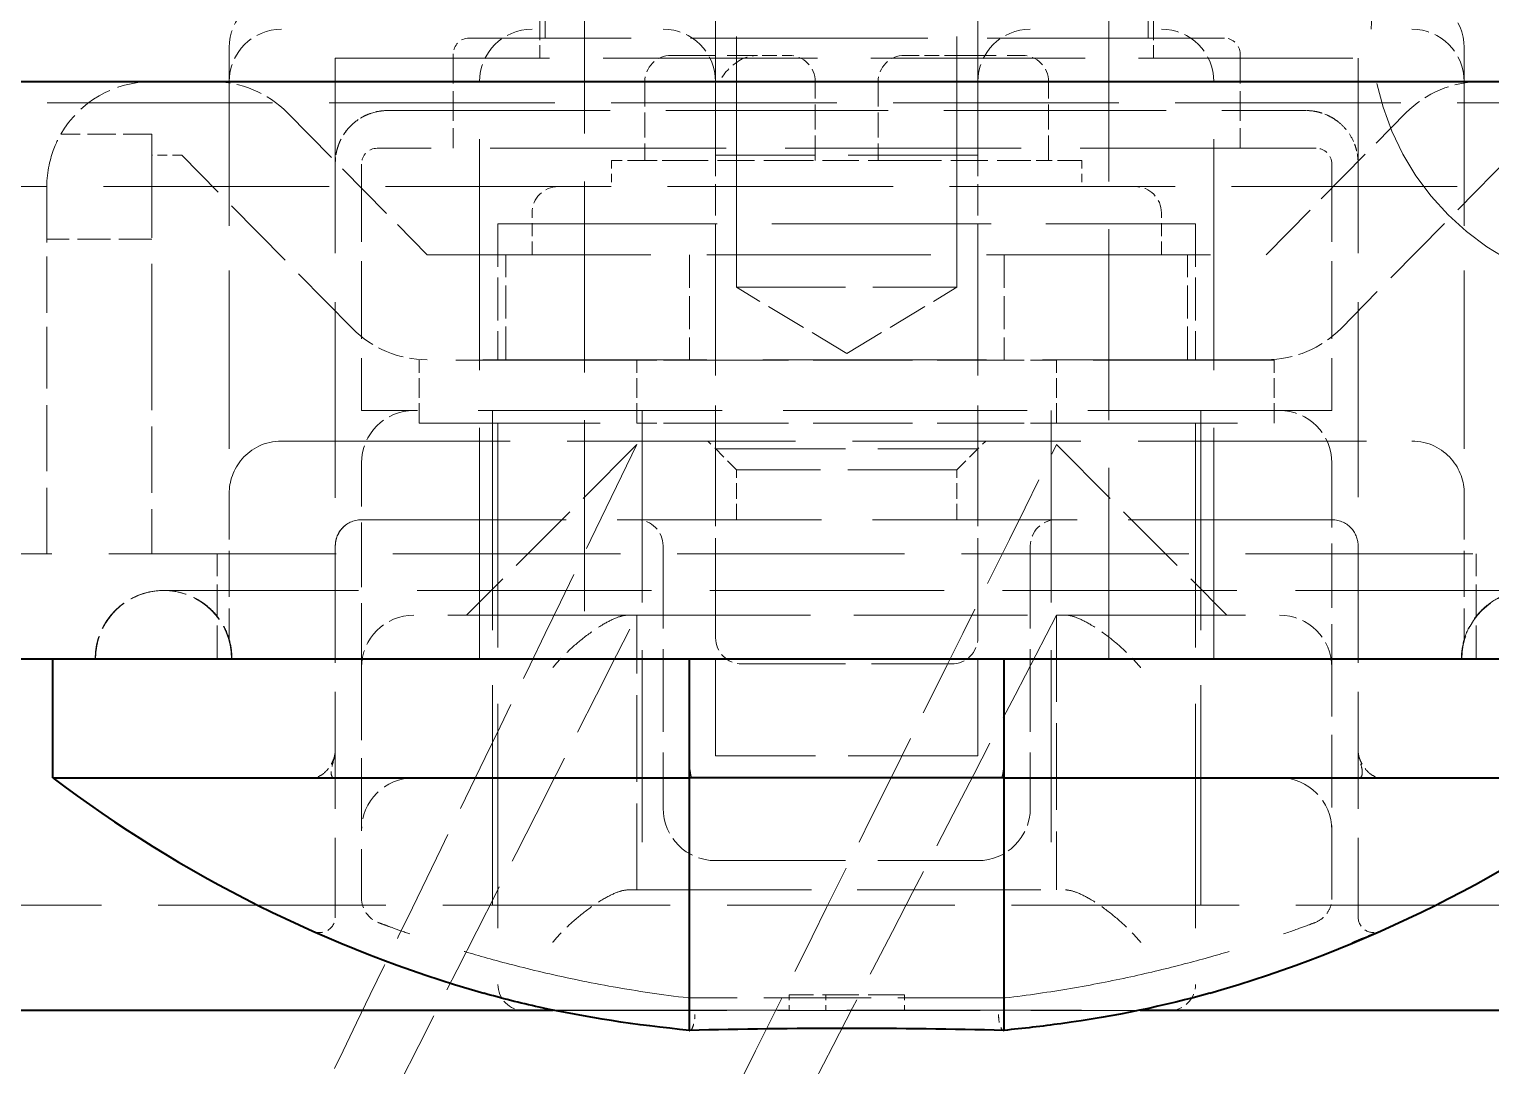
# Model space of a CAD drawing. Header units: millimetres. Extents: x 0 to 2378, y 0 to 1682.
# Drawn here: x 318.88 to 346.75, y 661.01 to 680.77 of the extents above; entities that cross this region are included whole.
import ezdxf

# ---------------------------------------------------------------- set-up
doc = ezdxf.new("R2010")
doc.units = ezdxf.units.MM
doc.header["$LTSCALE"] = 2
doc.linetypes.add('DASHED', pattern=[0.2067, 0.1654, -0.0413])
doc.layers.add('가려진 것(ISO)', color=2, linetype='DASHED', lineweight=18)
doc.layers.add('가시적인 것(ISO)', color=3, linetype='Continuous', lineweight=40)

msp = doc.modelspace()

# ---------------------------------------------------------------- linework, layer by layer
at = {"layer": '가려진 것(ISO)', "ltscale": 11.889212}
for p, q in [((331.9684, 678.3664), (331.9684, 688.1964)), ((336.9684, 678.3664), (336.9684, 688.1964))]:
    msp.add_line(p, q, dxfattribs=at)
at = {"layer": '가려진 것(ISO)', "ltscale": 14.453314}
for p, q in [((332.3684, 675.8464), (332.3684, 687.7964)), ((336.5684, 675.8464), (336.5684, 687.7964))]:
    msp.add_line(p, q, dxfattribs=at)
at = {"layer": '가려진 것(ISO)', "ltscale": 2.618858}
for p, q in [((328.7184, 683.3464), (328.7184, 680.5964)), ((340.2184, 683.3464), (340.2184, 680.5964))]:
    msp.add_line(p, q, dxfattribs=at)
at = {"layer": '가려진 것(ISO)', "ltscale": 11.006289}
for p, q in [((329.4684, 682.4156), (329.4684, 668.7656)), ((339.4684, 668.7656), (339.4684, 682.4156))]:
    msp.add_line(p, q, dxfattribs=at)
at = {"layer": '가려진 것(ISO)', "ltscale": 1.142718}
for p, q in [((328.6184, 681.4156), (328.6184, 680.2156)), ((340.3184, 681.4156), (340.3184, 680.2156)), ((326.3184, 673.2579), (326.3184, 674.4579)), ((330.4684, 673.2579), (330.4684, 674.4579)), ((338.4684, 673.2579), (338.4684, 674.4579)), ((342.6184, 673.2579), (342.6184, 674.4579))]:
    msp.add_line(p, q, dxfattribs=at)
at = {"layer": '가려진 것(ISO)', "ltscale": 13.678923}
msp.add_line((341.6684, 680.5964), (327.2684, 680.5964), dxfattribs=at)
at = {"layer": '가려진 것(ISO)', "ltscale": 10.2806}
for p, q in [((322.6951, 680.4156), (322.6951, 671.9156)), ((346.2418, 680.4156), (346.2418, 671.9156))]:
    msp.add_line(p, q, dxfattribs=at)
at = {"layer": '가려진 것(ISO)', "ltscale": 12.349028}
msp.add_line((324.7184, 680.2156), (344.2184, 680.2156), dxfattribs=at)
at = {"layer": '가려진 것(ISO)', "ltscale": 11.248186}
for p, q in [((324.7184, 680.2156), (324.7184, 670.9156)), ((344.2184, 680.2156), (344.2184, 670.9156))]:
    msp.add_line(p, q, dxfattribs=at)
at = {"layer": '가려진 것(ISO)', "ltscale": 1.714127}
for p, q in [((326.9684, 680.2964), (326.9684, 678.4964)), ((341.9684, 680.2964), (341.9684, 678.4964))]:
    msp.add_line(p, q, dxfattribs=at)
at = {"layer": '가려진 것(ISO)', "ltscale": 2.584141}
for p, q in [((331.1198, 680.2656), (332.4766, 680.2656)), ((336.4603, 680.2656), (337.8171, 680.2656))]:
    msp.add_line(p, q, dxfattribs=at)
at = {"layer": '가려진 것(ISO)', "ltscale": 0.84926}
for p, q in [((332.4766, 680.2656), (333.3684, 680.2656)), ((335.5684, 680.2656), (336.4603, 680.2656))]:
    msp.add_line(p, q, dxfattribs=at)
at = {"layer": '가려진 것(ISO)', "ltscale": 13.304306}
for p, q in [((327.4684, 668.7656), (327.4684, 679.7656)), ((341.4684, 668.7656), (341.4684, 679.7656))]:
    msp.add_line(p, q, dxfattribs=at)
at = {"layer": '가려진 것(ISO)', "ltscale": 1.428422}
for p, q in [((330.6198, 679.7656), (330.6198, 678.2656)), ((333.8684, 678.2656), (333.8684, 679.7656)), ((335.0684, 679.7656), (335.0684, 678.2656)), ((338.3171, 678.2656), (338.3171, 679.7656))]:
    msp.add_line(p, q, dxfattribs=at)
at = {"layer": '가려진 것(ISO)', "ltscale": 13.005862}
for p, q in [((308.4684, 679.3656), (722.4684, 679.3656)), ((722.4684, 677.7656), (308.4684, 677.7656))]:
    msp.add_line(p, q, dxfattribs=at)
at = {"layer": '가려진 것(ISO)', "ltscale": 3.613395}
for p, q in [((323.806, 679.1689), (326.4684, 676.4656)), ((342.4684, 676.4656), (345.1309, 679.1689))]:
    msp.add_line(p, q, dxfattribs=at)
at = {"layer": '가려진 것(ISO)', "ltscale": 12.822332}
msp.add_line((325.7184, 679.2156), (343.2184, 679.2156), dxfattribs=at)
at = {"layer": '가려진 것(ISO)', "ltscale": 0.002863}
msp.add_line((343.2185, 679.2156), (343.2208, 679.2155), dxfattribs=at)
at = {"layer": '가려진 것(ISO)', "ltscale": 1.649416}
msp.add_line((321.2184, 678.7656), (319.4864, 678.7656), dxfattribs=at)
at = {"layer": '가려진 것(ISO)', "ltscale": 5.983681}
for p, q in [((321.2184, 678.7656), (321.2184, 674.7656)), ((332.4684, 668.6656), (336.4684, 668.6656))]:
    msp.add_line(p, q, dxfattribs=at)
at = {"layer": '가려진 것(ISO)', "ltscale": 0.547531}
msp.add_line((321.7935, 678.3622), (321.2184, 678.3622), dxfattribs=at)
at = {"layer": '가려진 것(ISO)', "ltscale": 4.410877}
for p, q in [((325.0435, 675.0622), (321.7935, 678.3622)), ((347.1434, 678.3622), (343.8934, 675.0622))]:
    msp.add_line(p, q, dxfattribs=at)
at = {"layer": '가려진 것(ISO)', "ltscale": 13.602929}
msp.add_line((343.4184, 678.4964), (325.5184, 678.4964), dxfattribs=at)
at = {"layer": '가려진 것(ISO)', "ltscale": 0.249224}
for p, q in [((330.0517, 678.2656), (329.9847, 678.2656)), ((338.9522, 678.2656), (338.8852, 678.2656))]:
    msp.add_line(p, q, dxfattribs=at)
at = {"layer": '가려진 것(ISO)', "ltscale": 0.476074}
for p, q in [((329.9847, 678.2656), (329.9847, 677.7656)), ((338.9522, 678.2656), (338.9522, 677.7656))]:
    msp.add_line(p, q, dxfattribs=at)
at = {"layer": '가려진 것(ISO)', "ltscale": 1.209545}
for p, q in [((330.6868, 678.2656), (330.0517, 678.2656)), ((338.8852, 678.2656), (338.2501, 678.2656))]:
    msp.add_line(p, q, dxfattribs=at)
at = {"layer": '가려진 것(ISO)', "ltscale": 0.498548}
for p, q in [((330.6868, 678.2656), (331.1198, 678.2656)), ((337.8171, 678.2656), (338.2501, 678.2656))]:
    msp.add_line(p, q, dxfattribs=at)
at = {"layer": '가려진 것(ISO)', "ltscale": 2.141381}
for p, q in [((331.1198, 678.2656), (333.3684, 678.2656)), ((335.5684, 678.2656), (337.8171, 678.2656))]:
    msp.add_line(p, q, dxfattribs=at)
at = {"layer": '가려진 것(ISO)', "ltscale": 7.479626}
for p, q in [((336.9684, 678.3664), (331.9684, 678.3664)), ((331.9684, 672.7656), (336.9684, 672.7656)), ((336.9684, 666.9156), (331.9684, 666.9156)), ((331.9684, 664.9156), (336.9684, 664.9156))]:
    msp.add_line(p, q, dxfattribs=at)
at = {"layer": '가려진 것(ISO)', "ltscale": 1.810196}
for p, q in [((331.9684, 676.4656), (331.9684, 678.3664)), ((336.9684, 676.4656), (336.9684, 678.3664))]:
    msp.add_line(p, q, dxfattribs=at)
at = {"layer": '가려진 것(ISO)', "ltscale": 2.095066}
for p, q in [((335.5684, 678.2656), (333.3684, 678.2656)), ((335.5684, 662.3579), (333.3684, 662.3579))]:
    msp.add_line(p, q, dxfattribs=at)
at = {"layer": '가려진 것(ISO)', "ltscale": 4.475937}
for p, q in [((325.2184, 678.1964), (325.2184, 673.4964)), ((343.7184, 678.1964), (343.7184, 673.4964))]:
    msp.add_line(p, q, dxfattribs=at)
at = {"layer": '가려진 것(ISO)', "ltscale": 3.230502}
msp.add_line((319.2184, 677.7656), (319.2184, 674.7656), dxfattribs=at)
at = {"layer": '가려진 것(ISO)', "ltscale": 0.761779}
for p, q in [((328.4684, 676.4656), (328.4684, 677.2656)), ((340.4684, 676.4656), (340.4684, 677.2656))]:
    msp.add_line(p, q, dxfattribs=at)
at = {"layer": '가려진 것(ISO)', "ltscale": 12.634006}
msp.add_line((327.8184, 677.0579), (341.1184, 677.0579), dxfattribs=at)
at = {"layer": '가려진 것(ISO)', "ltscale": 2.476006}
for p, q in [((327.8184, 677.0579), (327.8184, 674.4579)), ((341.1184, 677.0579), (341.1184, 674.4579))]:
    msp.add_line(p, q, dxfattribs=at)
at = {"layer": '가려진 것(ISO)', "ltscale": 1.904597}
for p, q in [((321.2184, 676.7656), (319.2184, 676.7656)), ((327.9684, 674.4656), (327.9684, 676.4656)), ((331.4684, 676.4656), (331.4684, 674.4656)), ((337.4684, 676.4656), (337.4684, 674.4656)), ((340.9684, 674.4656), (340.9684, 676.4656)), ((322.4684, 668.7656), (322.4684, 670.7656)), ((346.4684, 668.7656), (346.4684, 670.7656))]:
    msp.add_line(p, q, dxfattribs=at)
at = {"layer": '가려진 것(ISO)', "ltscale": 12.901145}
for p, q in [((326.4684, 676.4656), (342.4684, 676.4656)), ((342.4684, 674.4656), (326.4684, 674.4656))]:
    msp.add_line(p, q, dxfattribs=at)
at = {"layer": '가려진 것(ISO)', "ltscale": 6.952043}
for p, q in [((331.9684, 676.4656), (331.9684, 669.1656)), ((336.9684, 676.4656), (336.9684, 669.1656))]:
    msp.add_line(p, q, dxfattribs=at)
at = {"layer": '가려진 것(ISO)', "ltscale": 6.28287}
for p, q in [((332.3684, 675.8464), (336.5684, 675.8464)), ((336.5684, 672.3656), (332.3684, 672.3656))]:
    msp.add_line(p, q, dxfattribs=at)
at = {"layer": '가려진 것(ISO)', "ltscale": 2.333087}
for q in [(332.3684, 675.8464), (336.5684, 675.8464)]:
    msp.add_line((334.4684, 674.5846), q, dxfattribs=at)
at = {"layer": '가려진 것(ISO)', "ltscale": 3.809293}
for p, q in [((319.2184, 670.7656), (319.2184, 674.7656)), ((321.2184, 674.7656), (321.2184, 670.7656))]:
    msp.add_line(p, q, dxfattribs=at)
at = {"layer": '가려진 것(ISO)', "ltscale": 10.426948}
for p, q in [((330.4684, 674.4579), (326.3184, 674.4579)), ((342.6184, 674.4579), (338.4684, 674.4579)), ((326.3184, 673.2579), (330.4684, 673.2579)), ((338.4684, 673.2579), (342.6184, 673.2579))]:
    msp.add_line(p, q, dxfattribs=at)
at = {"layer": '가려진 것(ISO)', "ltscale": 1.495845}
for p, q in [((331.4684, 674.4579), (330.4684, 674.4579)), ((338.4684, 674.4579), (337.4684, 674.4579)), ((331.4684, 673.2579), (330.4684, 673.2579)), ((338.4684, 673.2579), (337.4684, 673.2579))]:
    msp.add_line(p, q, dxfattribs=at)
at = {"layer": '가려진 것(ISO)', "ltscale": 5.71399}
for p, q in [((331.4684, 674.4579), (337.4684, 674.4579)), ((331.4684, 673.2579), (337.4684, 673.2579))]:
    msp.add_line(p, q, dxfattribs=at)
at = {"layer": '가려진 것(ISO)', "ltscale": 14.058893}
msp.add_line((343.7184, 673.4964), (325.2184, 673.4964), dxfattribs=at)
at = {"layer": '가려진 것(ISO)', "ltscale": 12.659309}
for p, q in [((327.7184, 673.4964), (327.7184, 663.0297)), ((341.2184, 673.4964), (341.2184, 663.0297))]:
    msp.add_line(p, q, dxfattribs=at)
at = {"layer": '가려진 것(ISO)', "ltscale": 12.941461}
for p, q in [((327.8184, 673.2579), (327.8184, 662.5579)), ((341.1184, 673.2579), (341.1184, 662.5579))]:
    msp.add_line(p, q, dxfattribs=at)
at = {"layer": '가려진 것(ISO)', "ltscale": 11.052926}
for p, q in [((330.5684, 673.4964), (330.5684, 664.3579)), ((338.3684, 673.4964), (338.3684, 664.3579))]:
    msp.add_line(p, q, dxfattribs=at)
at = {"layer": '가려진 것(ISO)', "ltscale": 13.164933}
msp.add_line((323.6951, 672.9156), (345.2418, 672.9156), dxfattribs=at)
at = {"layer": '가려진 것(ISO)', "ltscale": 4.377078}
for p, q in [((330.4684, 672.8464), (327.2184, 669.5964)), ((338.4684, 672.8464), (341.7184, 669.5964))]:
    msp.add_line(p, q, dxfattribs=at)
at = {"layer": '가려진 것(ISO)', "ltscale": 0.740653}
for p, q in [((332.3684, 672.3656), (331.8184, 672.9156)), ((336.5684, 672.3656), (337.1184, 672.9156))]:
    msp.add_line(p, q, dxfattribs=at)
at = {"layer": '가려진 것(ISO)', "ltscale": 5.571137}
for p, q in [((331.9684, 666.9156), (331.9684, 672.7656)), ((336.9684, 666.9156), (336.9684, 672.7656))]:
    msp.add_line(p, q, dxfattribs=at)
at = {"layer": '가려진 것(ISO)', "ltscale": 3.714058}
for p, q in [((325.2184, 668.5964), (325.2184, 672.4964)), ((343.7184, 672.4964), (343.7184, 668.5964))]:
    msp.add_line(p, q, dxfattribs=at)
at = {"layer": '가려진 것(ISO)', "ltscale": 0.904631}
for p, q in [((332.3684, 671.4156), (332.3684, 672.3656)), ((336.5684, 671.4156), (336.5684, 672.3656))]:
    msp.add_line(p, q, dxfattribs=at)
at = {"layer": '가려진 것(ISO)', "ltscale": 2.648911}
for p, q in [((322.6951, 671.9156), (322.6951, 669.134)), ((346.2418, 671.9156), (346.2418, 669.134))]:
    msp.add_line(p, q, dxfattribs=at)
at = {"layer": '가려진 것(ISO)', "ltscale": 11.784485}
msp.add_line((325.2184, 671.4156), (343.7184, 671.4156), dxfattribs=at)
at = {"layer": '가려진 것(ISO)', "ltscale": 13.107413}
msp.add_line((282.4684, 670.7656), (748.4684, 670.7656), dxfattribs=at)
at = {"layer": '가려진 것(ISO)', "ltscale": 6.734389}
for p, q in [((324.7184, 670.9156), (324.7184, 663.8441)), ((344.2184, 670.9156), (344.2184, 663.8441))]:
    msp.add_line(p, q, dxfattribs=at)
at = {"layer": '가려진 것(ISO)', "ltscale": 4.761642}
for p, q in [((330.9684, 670.9156), (330.9684, 665.9156)), ((337.9684, 670.9156), (337.9684, 665.9156))]:
    msp.add_line(p, q, dxfattribs=at)
at = {"layer": '가려진 것(ISO)', "ltscale": 0.4437}
msp.add_line((321.4484, 670.0656), (321.4401, 670.0656), dxfattribs=at)
at = {"layer": '가려진 것(ISO)', "ltscale": 13.501001}
msp.add_line((347.4884, 670.0656), (321.4484, 670.0656), dxfattribs=at)
at = {"layer": '가려진 것(ISO)', "ltscale": 10.387179}
for p, q in [((330.2991, 669.5964), (326.2184, 669.5964)), ((338.6378, 669.5964), (342.7184, 669.5964))]:
    msp.add_line(p, q, dxfattribs=at)
at = {"layer": '가려진 것(ISO)', "ltscale": 0.562219}
for p, q in [((330.4684, 669.5964), (330.2991, 669.5964)), ((338.6378, 669.5964), (338.4684, 669.5964))]:
    msp.add_line(p, q, dxfattribs=at)
at = {"layer": '가려진 것(ISO)', "ltscale": 10.006038}
msp.add_line((330.4684, 669.5964), (338.4684, 669.5964), dxfattribs=at)
at = {"layer": '가려진 것(ISO)', "ltscale": 4.988833}
for p, q in [((330.4684, 664.3579), (330.4684, 669.5964)), ((338.4684, 669.5964), (338.4684, 664.3579))]:
    msp.add_line(p, q, dxfattribs=at)
at = {"layer": '가려진 것(ISO)', "ltscale": 4.184794}
msp.add_line((325.2184, 668.5964), (325.2184, 664.2021), dxfattribs=at)
at = {"layer": '가려진 것(ISO)', "ltscale": 4.184946}
msp.add_line((343.7184, 664.202), (343.7184, 668.5964), dxfattribs=at)
at = {"layer": '가려진 것(ISO)', "ltscale": 10.573174}
msp.add_line((330.2991, 664.3579), (338.6378, 664.3579), dxfattribs=at)
at = {"layer": '가려진 것(ISO)', "ltscale": 13.116713}
msp.add_line((781.1684, 664.0656), (249.7684, 664.0656), dxfattribs=at)
at = {"layer": '가려진 것(ISO)', "ltscale": 0.285604}
for p, q in [((333.3684, 662.0579), (333.3684, 662.3579)), ((334.0684, 662.0579), (334.0684, 662.3579)), ((335.5684, 662.0579), (335.5684, 662.3579))]:
    msp.add_line(p, q, dxfattribs=at)
at = {"layer": '가려진 것(ISO)', "ltscale": 11.68408}
msp.add_line((328.3184, 662.0579), (340.6184, 662.0579), dxfattribs=at)
at = {"layer": '가려진 것(ISO)', "ltscale": 13.533432}
msp.add_line((328.8732, 662.0656), (340.0627, 662.0656), dxfattribs=at)
at = {"layer": '가려진 것(ISO)', "ltscale": 12.665669}
msp.add_circle((349.4684, 680.7656), 5, dxfattribs=at)
at = {"layer": '가려진 것(ISO)', "ltscale": 1.495845}
for centre, start, end in [((323.6951, 680.4156), 90, 180), ((345.2418, 680.4156), 0, 90), ((323.6951, 679.7656), 90, 180), ((328.4684, 679.7656), 90, 180), ((330.9684, 679.7656), 0, 90), ((337.9684, 679.7656), 90, 180), ((340.4684, 679.7656), 0, 90), ((345.2418, 679.7656), 0, 90), ((326.2184, 672.4964), 90, 180), ((342.7184, 672.4964), 0, 90), ((326.2184, 668.5964), 90, 180), ((342.7184, 668.5964), 0, 90), ((331.9684, 665.9156), 180, 270), ((336.9684, 665.9156), 270, 0)]:
    msp.add_arc(centre, 1, start, end, dxfattribs=at)
at = {"layer": '가려진 것(ISO)', "ltscale": 0.448684}
for centre, start, end in [((327.2684, 680.2964), 90, 180), ((341.6684, 680.2964), 0, 90), ((325.5184, 678.1964), 90, 180), ((343.4184, 678.1964), 0, 90)]:
    msp.add_arc(centre, 0.3, start, end, dxfattribs=at)
at = {"layer": '가려진 것(ISO)', "ltscale": 0.747873}
for centre, start, end in [((331.1198, 679.7656), 90, 180), ((333.3684, 679.7656), 0, 90), ((335.5684, 679.7656), 90, 180), ((337.8171, 679.7656), 0, 90), ((328.9684, 677.2656), 90, 180), ((339.9684, 677.2656), 0, 90), ((330.4684, 670.9156), 0, 90), ((338.4684, 670.9156), 90, 180), ((332.4684, 669.1656), 180, 270), ((336.4684, 669.1656), 270, 0), ((328.3184, 662.5579), 180, 270), ((340.6184, 662.5579), 270, 0)]:
    msp.add_arc(centre, 0.5, start, end, dxfattribs=at)
at = {"layer": '가려진 것(ISO)', "ltscale": 1.994492}
msp.add_arc((321.2184, 677.7656), 2, 90.00004, 150, dxfattribs=at)
at = {"layer": '가려진 것(ISO)', "ltscale": 1.510383}
for centre, start, end in [((322.3811, 677.7656), 44.56264, 89.99996), ((346.5558, 677.7656), 90.00004, 135.43736)]:
    msp.add_arc(centre, 2, start, end, dxfattribs=at)
at = {"layer": '가려진 것(ISO)', "ltscale": 1.510385}
for centre, start, end in [((326.4684, 676.4656), 224.56264, 270), ((342.4684, 676.4656), 270, 315.43736)]:
    msp.add_arc(centre, 2, start, end, dxfattribs=at)
at = {"layer": '가려진 것(ISO)', "ltscale": 1.944629}
for centre, start, end in [((321.4401, 668.7656), 90, 180), ((321.4401, 668.7656), 0, 90), ((347.4968, 668.7656), 90, 180)]:
    msp.add_arc(centre, 1.3, start, end, dxfattribs=at)
at = {"layer": '가려진 것(ISO)', "ltscale": 1.818979}
for centre, start, end in [((326.2184, 665.4964), 90, 180), ((342.7184, 665.4964), 0, 90)]:
    msp.add_arc(centre, 1, start, end, dxfattribs=at)
at = {"layer": '가려진 것(ISO)', "ltscale": 0.577426}
msp.add_arc((325.7184, 664.2021), 0.5, 180, 249.49092, dxfattribs=at)
at = {"layer": '가려진 것(ISO)', "ltscale": 0.567943}
for centre, start, end in [((324.4184, 663.8441), 246.08347, 0), ((344.5184, 663.8441), 180, 293.91653)]:
    msp.add_arc(centre, 0.3, start, end, dxfattribs=at)
at = {"layer": '가려진 것(ISO)', "ltscale": 0.64971}
msp.add_ellipse((332.4765, 679.7656), major_axis=(-0.433, -0.433), ratio=0.5772801, start_param=4.1887249, end_param=5.2360625, dxfattribs=at)
at = {"layer": '가려진 것(ISO)', "ltscale": 0.284651}
msp.add_ellipse((332.7653, 679.7656), major_axis=(-0.5774, 0), ratio=0.8660254, start_param=4.712389, end_param=5.2359878, dxfattribs=at)
at = {"layer": '가려진 것(ISO)', "ltscale": 0.244959}
msp.add_ellipse((324.402, 666.4964), major_axis=(0.3165, 0), ratio=0.00001, start_param=5.8771705, end_param=6.2817921, dxfattribs=at)
at = {"layer": '가려진 것(ISO)', "ltscale": 0.244961}
msp.add_ellipse((344.5342, 666.4964), major_axis=(0.3158, 0), ratio=0.00001, start_param=3.1416111, end_param=3.5468932, dxfattribs=at)
at = {"layer": '가려진 것(ISO)', "ltscale": 0.698192}
msp.add_open_spline([(325.7184, 679.2156), (325.669, 679.2156), (325.6219, 679.2119), (325.5776, 679.2056), (325.5333, 679.1993), (325.4916, 679.1904), (325.4522, 679.1795), (325.4128, 679.1686), (325.3756, 679.1557), (325.3404, 679.1413), (325.3052, 679.127), (325.2721, 679.1111), (325.2408, 679.0941), (325.2259, 679.086), (325.2115, 679.0777), (325.1975, 679.0692)], degree=3, knots=[0, 0, 0, 0, 0.06666667, 0.06666667, 0.06666667, 0.13333333, 0.13333333, 0.13333333, 0.2, 0.2, 0.2, 0.26666667, 0.26666667, 0.26666667, 0.2982196, 0.2982196, 0.2982196, 0.2982196], dxfattribs=at)
at = {"layer": '가려진 것(ISO)', "ltscale": 0.493788}
msp.add_open_spline([(325.3416, 679.1418), (325.4606, 679.1902), (325.5891, 679.2156), (325.7184, 679.2156)], degree=3, dxfattribs=at)
at = {"layer": '가려진 것(ISO)', "ltscale": 0.909656}
msp.add_open_spline([(343.8775, 678.9677), (343.8652, 678.9784), (343.8525, 678.989), (343.8393, 678.9994), (343.8107, 679.0221), (343.7799, 679.044), (343.7468, 679.0646), (343.7137, 679.0852), (343.6783, 679.1046), (343.6402, 679.1223), (343.6021, 679.14), (343.5613, 679.1561), (343.5177, 679.1697), (343.474, 679.1834), (343.4275, 679.1948), (343.3776, 679.2028), (343.3278, 679.2108), (343.2746, 679.2156), (343.2184, 679.2156)], degree=3, knots=[0.63610826, 0.63610826, 0.63610826, 0.63610826, 0.66666667, 0.66666667, 0.66666667, 0.73333333, 0.73333333, 0.73333333, 0.8, 0.8, 0.8, 0.86666667, 0.86666667, 0.86666667, 0.93333333, 0.93333333, 0.93333333, 1, 1, 1, 1], dxfattribs=at)
at = {"layer": '가려진 것(ISO)', "ltscale": 0.625165}
msp.add_open_spline([(343.2828, 679.2135), (343.426, 679.2043), (343.5664, 679.1642), (343.7113, 679.0859), (343.7284, 679.076), (343.7453, 679.0655)], degree=3, knots=[0, 0, 0, 0, 0.057559558, 0.057559558, 0.065405946, 0.065405946, 0.065405946, 0.065405946], dxfattribs=at)
at = {"layer": '가려진 것(ISO)', "ltscale": 0.927479}
msp.add_open_spline([(325.0752, 678.9812), (325.0747, 678.9808), (325.0743, 678.9805), (325.0739, 678.9801), (325.0494, 678.9595), (325.0265, 678.9382), (325.0051, 678.9163), (324.9836, 678.8945), (324.9635, 678.8721), (324.9447, 678.8491), (324.9259, 678.8261), (324.9083, 678.8026), (324.8918, 678.7783), (324.8753, 678.7541), (324.8599, 678.7292), (324.8455, 678.7034), (324.8311, 678.6776), (324.8177, 678.651), (324.8054, 678.6235), (324.7931, 678.5959), (324.7819, 678.5674), (324.7718, 678.5379), (324.7618, 678.5084), (324.7529, 678.478), (324.7452, 678.4455), (324.7375, 678.4129), (324.731, 678.3783), (324.7262, 678.3401), (324.7214, 678.3019), (324.7184, 678.2601), (324.7184, 678.2156)], degree=3, knots=[0.39885697, 0.39885697, 0.39885697, 0.39885697, 0.4, 0.4, 0.4, 0.46666667, 0.46666667, 0.46666667, 0.53333333, 0.53333333, 0.53333333, 0.6, 0.6, 0.6, 0.66666667, 0.66666667, 0.66666667, 0.73333333, 0.73333333, 0.73333333, 0.8, 0.8, 0.8, 0.86666667, 0.86666667, 0.86666667, 0.93333333, 0.93333333, 0.93333333, 1, 1, 1, 1], dxfattribs=at)
at = {"layer": '가려진 것(ISO)', "ltscale": 0.444306}
msp.add_open_spline([(324.7716, 678.5373), (324.8016, 678.6255), (324.8431, 678.7063), (324.917, 678.8156), (324.9459, 678.8521), (324.9763, 678.8858)], degree=3, knots=[0, 0, 0, 0, 0.029801507, 0.029801507, 0.046532309, 0.046532309, 0.046532309, 0.046532309], dxfattribs=at)
at = {"layer": '가려진 것(ISO)', "ltscale": 0.186208}
msp.add_open_spline([(325.0752, 678.9812), (325.1142, 679.014), (325.1552, 679.0433), (325.1975, 679.0692)], degree=3, dxfattribs=at)
at = {"layer": '가려진 것(ISO)', "ltscale": 0.498505}
msp.add_open_spline([(343.8775, 678.9677), (343.9279, 678.9235), (343.9753, 678.873), (344.063, 678.7562), (344.1033, 678.6885), (344.1356, 678.6141)], degree=3, knots=[0, 0, 0, 0, 0.025535917, 0.025535917, 0.052246038, 0.052246038, 0.052246038, 0.052246038], dxfattribs=at)
at = {"layer": '가려진 것(ISO)', "ltscale": 2.766941}
msp.add_open_spline([(319.2184, 677.7656), (319.2187, 678.0622), (319.2858, 678.3122), (319.4242, 678.6717), (319.4615, 678.728), (319.4864, 678.7656)], degree=3, knots=[0.33262756, 0.33262756, 0.33262756, 0.33262756, 0.46636399, 0.46636399, 0.61266995, 0.61266995, 0.61266995, 0.61266995], dxfattribs=at)
at = {"layer": '가려진 것(ISO)', "ltscale": 0.31324}
msp.add_open_spline([(324.7184, 678.2156), (324.7184, 678.3115), (324.7327, 678.4087), (324.7634, 678.5124), (324.7674, 678.5249), (324.7716, 678.5373)], degree=3, knots=[0, 0, 0, 0, 0.028796081, 0.028796081, 0.032779126, 0.032779126, 0.032779126, 0.032779126], dxfattribs=at)
at = {"layer": '가려진 것(ISO)', "ltscale": 0.4037}
msp.add_open_spline([(344.2184, 678.2156), (344.2184, 678.2444), (344.2172, 678.2728), (344.2148, 678.3004), (344.2125, 678.3279), (344.2091, 678.3547), (344.2046, 678.3812), (344.2002, 678.4077), (344.1947, 678.4338), (344.1882, 678.4596), (344.1817, 678.4853), (344.1743, 678.5106), (344.1657, 678.5362), (344.157, 678.5617), (344.1471, 678.5876), (344.1357, 678.6138), (344.1357, 678.6139), (344.1356, 678.614), (344.1356, 678.6141)], degree=3, knots=[0, 0, 0, 0, 0.06666667, 0.06666667, 0.06666667, 0.13333333, 0.13333333, 0.13333333, 0.2, 0.2, 0.2, 0.26666667, 0.26666667, 0.26666667, 0.33333333, 0.33333333, 0.33333333, 0.33358734, 0.33358734, 0.33358734, 0.33358734], dxfattribs=at)
at = {"layer": '가려진 것(ISO)', "ltscale": 0.268248}
msp.add_open_spline([(324.7184, 678.2156), (324.7184, 678.2816), (324.7252, 678.3483), (324.7431, 678.4379), (324.7494, 678.4639), (324.7566, 678.4892)], degree=3, knots=[0, 0, 0, 0, 0.019816757, 0.019816757, 0.028101046, 0.028101046, 0.028101046, 0.028101046], dxfattribs=at)
at = {"layer": '가려진 것(ISO)', "ltscale": 0.165306}
msp.add_open_spline([(344.2036, 678.3873), (344.2133, 678.3315), (344.2184, 678.2733), (344.2184, 678.2156)], degree=3, dxfattribs=at)
at = {"layer": '가려진 것(ISO)', "ltscale": 6.660232}
for points, weights in [([(330.4684, 672.8464), (292.281, 594.1708), (330.4684, 669.5964)], [2.18606992019, 2.18606992019, 1.55453860991]), ([(338.4684, 669.5964), (299.3565, 594.1708), (338.4684, 672.8464)], [1.55453860991, 2.18606992019, 2.18606992019])]:
    msp.add_rational_spline(points, weights, degree=2, dxfattribs=at)
at = {"layer": '가려진 것(ISO)', "ltscale": 4.766037}
for points, knots in [([(323.6951, 672.9156), (323.3759, 672.9156), (323.1137, 672.7691), (322.7731, 672.3809), (322.6951, 672.137), (322.6951, 671.9156)], [-0.47492577, -0.47492577, -0.47492577, -0.47492577, -0.23746289, -0.23746289, 0, 0, 0, 0]), ([(346.2418, 671.9156), (346.2418, 672.137), (346.1638, 672.3809), (345.8232, 672.7691), (345.561, 672.9156), (345.2418, 672.9156)], [-1.43309057, -1.43309057, -1.43309057, -1.43309057, -1.19562768, -1.19562768, -0.95816479, -0.95816479, -0.95816479, -0.95816479])]:
    msp.add_open_spline(points, degree=3, knots=knots, dxfattribs=at)
at = {"layer": '가려진 것(ISO)', "ltscale": 0.148148}
msp.add_open_spline([(324.7184, 672.233), (324.7184, 672.2825), (324.7184, 672.3341), (324.7184, 672.3858)], degree=3, dxfattribs=at)
at = {"layer": '가려진 것(ISO)', "ltscale": 0.273932}
msp.add_open_spline([(324.7184, 671.8335), (324.7184, 671.9011), (324.7184, 671.9756), (324.7185, 672.0573)], degree=3, dxfattribs=at)
at = {"layer": '가려진 것(ISO)', "ltscale": 3.030107}
for points, knots in [([(324.7184, 670.9156), (324.7184, 671.0262), (324.7574, 671.1484), (324.9283, 671.3428), (325.0601, 671.4156), (325.2184, 671.4156)], [0, 0, 0, 0, 0.15025987, 0.15025987, 0.30051975, 0.30051975, 0.30051975, 0.30051975]), ([(343.7184, 671.4156), (343.8768, 671.4156), (344.0086, 671.3428), (344.1795, 671.1484), (344.2184, 671.0262), (344.2184, 670.9156)], [0.59163886, 0.59163886, 0.59163886, 0.59163886, 0.74189874, 0.74189874, 0.89215861, 0.89215861, 0.89215861, 0.89215861])]:
    msp.add_open_spline(points, degree=3, knots=knots, dxfattribs=at)
at = {"layer": '가려진 것(ISO)', "ltscale": 0.606993}
msp.add_open_spline([(324.9067, 671.3064), (324.8644, 671.2727), (324.8272, 671.2316), (324.7693, 671.1415), (324.7475, 671.0917), (324.7277, 671.0148), (324.7231, 670.9887), (324.7201, 670.9562), (324.7196, 670.9497), (324.719, 670.9385), (324.7188, 670.9336), (324.7186, 670.9275), (324.7186, 670.926), (324.7185, 670.9236), (324.7185, 670.9226), (324.7185, 670.9211), (324.7185, 670.9205), (324.7185, 670.9191), (324.7185, 670.9186), (324.7185, 670.9177), (324.7185, 670.9174), (324.7184, 670.9167), (324.7184, 670.9167), (324.7184, 670.9167), (324.7184, 670.9167), (324.7184, 670.9168), (324.7184, 670.9178), (324.7184, 670.9196), (324.7184, 670.92), (324.7184, 670.9204)], degree=3, knots=[0, 0, 0, 0, 0.01620689, 0.01620689, 0.032128817, 0.032128817, 0.04001701, 0.04001701, 0.041948629, 0.041948629, 0.043401696, 0.043401696, 0.043871142, 0.043871142, 0.044277282, 0.044277282, 0.044681273, 0.044681273, 0.045487645, 0.045487645, 0.046681321, 0.046681321, 0.049767138, 0.049767138, 0.050259464, 0.050259464, 0.060989732, 0.060989732, 0.063588396, 0.063588396, 0.063588396, 0.063588396], dxfattribs=at)
at = {"layer": '가려진 것(ISO)', "ltscale": 1.945265}
msp.add_open_spline([(321.4484, 670.0656), (321.3359, 670.0656), (321.2231, 670.0509), (321.1138, 670.0217), (321.0045, 669.9926), (320.8987, 669.949), (320.8002, 669.8924), (320.7018, 669.8358), (320.6106, 669.7661), (320.5301, 669.6857), (320.4495, 669.6052), (320.3795, 669.5141), (320.3226, 669.4156), (320.2657, 669.317), (320.2219, 669.211), (320.1926, 669.1014), (320.1633, 668.9917), (320.1484, 668.8785), (320.1484, 668.7656)], degree=3, knots=[0, 0, 0, 0, 0.1666667, 0.1666667, 0.1666667, 0.3333333, 0.3333333, 0.3333333, 0.5, 0.5, 0.5, 0.6666667, 0.6666667, 0.6666667, 0.8333333, 0.8333333, 0.8333333, 1, 1, 1, 1], dxfattribs=at)
at = {"layer": '가려진 것(ISO)', "ltscale": 1.945322}
msp.add_open_spline([(322.7484, 668.7656), (322.7484, 668.8784), (322.7337, 668.9915), (322.7045, 669.1009), (322.6752, 669.2103), (322.6316, 669.3161), (322.5748, 669.4146), (322.5181, 669.513), (322.4483, 669.6041), (322.3679, 669.6846), (322.2875, 669.765), (322.1964, 669.8349), (322.0978, 669.8917), (321.9993, 669.9486), (321.8933, 669.9923), (321.7837, 670.0216), (321.6742, 670.0508), (321.5612, 670.0656), (321.4484, 670.0656)], degree=3, knots=[0, 0, 0, 0, 0.1666667, 0.1666667, 0.1666667, 0.3333333, 0.3333333, 0.3333333, 0.5, 0.5, 0.5, 0.6666667, 0.6666667, 0.6666667, 0.8333333, 0.8333333, 0.8333333, 1, 1, 1, 1], dxfattribs=at)
at = {"layer": '가려진 것(ISO)', "ltscale": 1.945312}
msp.add_open_spline([(346.1884, 668.7656), (346.1884, 668.9022), (346.2102, 669.0386), (346.2523, 669.1681), (346.2945, 669.2976), (346.3572, 669.4202), (346.4369, 669.5299), (346.5166, 669.6395), (346.6132, 669.7363), (346.7228, 669.8162), (346.8325, 669.8961), (346.9552, 669.959), (347.0849, 670.0013), (347.2146, 670.0437), (347.3513, 670.0656), (347.4884, 670.0656)], degree=3, knots=[0, 0, 0, 0, 0.2, 0.2, 0.2, 0.4, 0.4, 0.4, 0.6, 0.6, 0.6, 0.8, 0.8, 0.8, 1, 1, 1, 1], dxfattribs=at)
at = {"layer": '가려진 것(ISO)', "ltscale": 1.864937}
for points, knots in [([(330.2991, 669.5964), (330.2945, 669.5964), (330.2897, 669.5963), (330.23, 669.5937), (330.1655, 669.578), (330.0105, 669.5203), (329.9199, 669.475), (329.7055, 669.3494), (329.5811, 669.2629), (329.3528, 669.0846), (329.247, 668.9929), (329.0461, 668.8017), (328.9508, 668.7011), (328.8649, 668.5994), (328.8636, 668.5979), (328.8624, 668.5964)], [-0.19610765, -0.19610765, -0.19610765, -0.19610765, -0.19355647, -0.19355647, -0.16478853, -0.16478853, -0.13089559, -0.13089559, -0.08571649, -0.08571649, -0.04378836, -0.04378836, 0, 0, 0.00064711, 0.00064711, 0.00064711, 0.00064711]), ([(338.6378, 669.5964), (338.6424, 669.5964), (338.6472, 669.5963), (338.7069, 669.5937), (338.7714, 669.578), (338.9264, 669.5203), (339.017, 669.475), (339.2314, 669.3494), (339.3558, 669.2629), (339.5841, 669.0846), (339.6899, 668.9929), (339.8908, 668.8017), (339.986, 668.7011), (340.072, 668.5994), (340.0733, 668.5979), (340.0745, 668.5964)], [0.20963423, 0.20963423, 0.20963423, 0.20963423, 0.21275224, 0.21275224, 0.24791191, 0.24791191, 0.28933525, 0.28933525, 0.34455235, 0.34455235, 0.39579616, 0.39579616, 0.44931352, 0.44931352, 0.45010441, 0.45010441, 0.45010441, 0.45010441]), ([(330.2991, 664.3579), (330.2945, 664.3579), (330.2897, 664.3578), (330.23, 664.3552), (330.1655, 664.3395), (330.0105, 664.2817), (329.9199, 664.2364), (329.7055, 664.1109), (329.5811, 664.0243), (329.3528, 663.8461), (329.247, 663.7544), (329.0461, 663.5631), (328.9508, 663.4625), (328.8649, 663.3608), (328.8636, 663.3593), (328.8624, 663.3579)], [-0.19610765, -0.19610765, -0.19610765, -0.19610765, -0.19355647, -0.19355647, -0.16478853, -0.16478853, -0.13089559, -0.13089559, -0.08571649, -0.08571649, -0.04378836, -0.04378836, 0, 0, 0.00064711, 0.00064711, 0.00064711, 0.00064711]), ([(338.6378, 664.3579), (338.6424, 664.3579), (338.6472, 664.3578), (338.7069, 664.3552), (338.7714, 664.3395), (338.9264, 664.2817), (339.017, 664.2364), (339.2314, 664.1109), (339.3558, 664.0243), (339.5841, 663.8461), (339.6899, 663.7544), (339.8908, 663.5631), (339.986, 663.4625), (340.072, 663.3608), (340.0733, 663.3593), (340.0745, 663.3579)], [0.20963423, 0.20963423, 0.20963423, 0.20963423, 0.21275224, 0.21275224, 0.24791191, 0.24791191, 0.28933525, 0.28933525, 0.34455235, 0.34455235, 0.39579616, 0.39579616, 0.44931352, 0.44931352, 0.45010441, 0.45010441, 0.45010441, 0.45010441])]:
    msp.add_open_spline(points, degree=3, knots=knots, dxfattribs=at)
at = {"layer": '가려진 것(ISO)', "ltscale": 0.770554}
for points, knots in [([(324.7174, 666.9964), (324.7139, 666.9453), (324.7013, 666.8909), (324.6697, 666.8096), (324.6573, 666.7832), (324.6221, 666.7194), (324.5971, 666.6835), (324.5292, 666.6037), (324.4823, 666.5636), (324.3859, 666.5098), (324.3393, 666.4964), (324.2968, 666.4964)], [-0.070781201, -0.070781201, -0.070781201, -0.070781201, -0.055461964, -0.055461964, -0.047642977, -0.047642977, -0.035476886, -0.035476886, -0.017217394, -0.017217394, -0.000001042, -0.000001042, -0.000001042, -0.000001042]), ([(344.2195, 666.9964), (344.223, 666.9453), (344.2356, 666.8909), (344.2672, 666.8096), (344.2796, 666.7832), (344.3148, 666.7194), (344.3397, 666.6835), (344.4077, 666.6037), (344.4546, 666.5636), (344.551, 666.5098), (344.5975, 666.4964), (344.6401, 666.4964)], [0.000001834, 0.000001834, 0.000001834, 0.000001834, 0.015415401, 0.015415401, 0.02328266, 0.02328266, 0.035523841, 0.035523841, 0.053895909, 0.053895909, 0.071218311, 0.071218311, 0.071218311, 0.071218311])]:
    msp.add_open_spline(points, degree=3, knots=knots, dxfattribs=at)
at = {"layer": '가려진 것(ISO)', "ltscale": 0.876447}
msp.add_open_spline([(324.7174, 666.9964), (324.7155, 666.9695), (324.7114, 666.9431), (324.7011, 666.8898), (324.6945, 666.8629), (324.6742, 666.7843), (324.6589, 666.7327), (324.6391, 666.6394), (324.6321, 666.5844), (324.6554, 666.5115), (324.676, 666.4964), (324.6929, 666.4964)], degree=3, knots=[0.000001, 0.000001, 0.000001, 0.000001, 0.008116123, 0.008116123, 0.017280138, 0.017280138, 0.036812418, 0.036812418, 0.056177073, 0.056177073, 0.072028344, 0.072028344, 0.072028344, 0.072028344], dxfattribs=at)
at = {"layer": '가려진 것(ISO)', "ltscale": 0.749748}
msp.add_open_spline([(331.4684, 666.9964), (331.4684, 666.9318), (331.4697, 666.8669), (331.4722, 666.8064), (331.4747, 666.7459), (331.4784, 666.69), (331.4831, 666.6434), (331.4878, 666.5967), (331.4934, 666.5595), (331.4995, 666.5344), (331.5056, 666.5093), (331.5122, 666.4964), (331.5189, 666.4964)], degree=3, knots=[0, 0, 0, 0, 0.25, 0.25, 0.25, 0.5, 0.5, 0.5, 0.75, 0.75, 0.75, 1, 1, 1, 1], dxfattribs=at)
at = {"layer": '가려진 것(ISO)', "ltscale": 0.749778}
msp.add_open_spline([(337.418, 666.4964), (337.4182, 666.4964), (337.4183, 666.4964), (337.4251, 666.4969), (337.4317, 666.5105), (337.4439, 666.5615), (337.4493, 666.5978), (337.4584, 666.6888), (337.462, 666.7427), (337.4659, 666.8336), (337.4669, 666.8665), (337.4682, 666.9319), (337.4685, 666.9641), (337.4685, 666.9964)], degree=3, knots=[-0.000365871, -0.000365871, -0.000365871, -0.000365871, 0, 0, 0.019901046, 0.019901046, 0.039258889, 0.039258889, 0.058579585, 0.058579585, 0.068886192, 0.068886192, 0.078580299, 0.078580299, 0.078580299, 0.078580299], dxfattribs=at)
at = {"layer": '가려진 것(ISO)', "ltscale": 0.876426}
msp.add_open_spline([(344.244, 666.4964), (344.2609, 666.4964), (344.2815, 666.5115), (344.3047, 666.5843), (344.2978, 666.6393), (344.278, 666.7326), (344.2628, 666.7843), (344.2424, 666.8628), (344.2358, 666.8898), (344.2255, 666.943), (344.2214, 666.9695), (344.2195, 666.9964)], degree=3, knots=[0.000001, 0.000001, 0.000001, 0.000001, 0.02448974, 0.02448974, 0.0544278, 0.0544278, 0.08463518, 0.08463518, 0.09880659, 0.09880659, 0.11135374, 0.11135374, 0.11135374, 0.11135374], dxfattribs=at)
at = {"layer": '가려진 것(ISO)', "ltscale": 0.575659}
msp.add_open_spline([(343.3952, 663.7344), (343.4582, 663.7582), (343.5151, 663.7941), (343.5635, 663.8403), (343.6119, 663.8864), (343.6514, 663.9432), (343.678, 664.0052), (343.7046, 664.0672), (343.7184, 664.1344), (343.7184, 664.202)], degree=3, knots=[0.00000003, 0.00000003, 0.00000003, 0.00000003, 0.33333333, 0.33333333, 0.33333333, 0.66666667, 0.66666667, 0.66666667, 1, 1, 1, 1], dxfattribs=at)
at = {"layer": '가려진 것(ISO)', "ltscale": 13.194263}
msp.add_open_spline([(331.4455, 662.2992), (330.9459, 662.3589), (330.4728, 662.4302), (330.0186, 662.5108), (329.5644, 662.5914), (329.1292, 662.6817), (328.7336, 662.7731), (328.338, 662.8645), (327.982, 662.9567), (327.6715, 663.0427), (327.3611, 663.1286), (327.0962, 663.2081), (326.8713, 663.2784), (326.6464, 663.3486), (326.4616, 663.4096), (326.3076, 663.4617), (326.1536, 663.5138), (326.0303, 663.557), (325.9311, 663.5923), (325.8319, 663.6276), (325.7567, 663.655), (325.6997, 663.6759), (325.6427, 663.6968), (325.6039, 663.7112), (325.5791, 663.7205), (325.5542, 663.7297), (325.5433, 663.7338), (325.5433, 663.7338)], degree=3, knots=[0, 0, 0, 0, 0.1111111, 0.1111111, 0.1111111, 0.2222222, 0.2222222, 0.2222222, 0.3333333, 0.3333333, 0.3333333, 0.4444444, 0.4444444, 0.4444444, 0.5555556, 0.5555556, 0.5555556, 0.6666667, 0.6666667, 0.6666667, 0.7777778, 0.7777778, 0.7777778, 0.8888889, 0.8888889, 0.8888889, 1, 1, 1, 1], dxfattribs=at)
at = {"layer": '가려진 것(ISO)', "ltscale": 13.193406}
msp.add_open_spline([(337.4914, 662.2992), (337.9221, 662.3506), (338.3376, 662.4114), (338.7375, 662.4794), (339.1374, 662.5474), (339.5217, 662.6226), (339.8846, 662.7016), (340.2474, 662.7805), (340.5888, 662.8632), (340.9046, 662.9456), (341.2203, 663.0281), (341.5105, 663.1103), (341.7718, 663.1885), (342.0332, 663.2667), (342.2657, 663.3409), (342.468, 663.4078), (342.6702, 663.4746), (342.8421, 663.5343), (342.9799, 663.5831), (343.1177, 663.632), (343.2214, 663.67), (343.2898, 663.6953), (343.3582, 663.7205), (343.3914, 663.733), (343.3952, 663.7344)], degree=3, knots=[0, 0, 0, 0, 0.125, 0.125, 0.125, 0.25, 0.25, 0.25, 0.375, 0.375, 0.375, 0.5, 0.5, 0.5, 0.625, 0.625, 0.625, 0.75, 0.75, 0.75, 0.875, 0.875, 0.875, 1, 1, 1, 1], dxfattribs=at)
at = {"layer": '가려진 것(ISO)', "ltscale": 0.020061}
msp.add_open_spline([(344.622, 663.5625), (344.6251, 663.5637), (344.6281, 663.5648), (344.6326, 663.5667), (344.6342, 663.5673), (344.6365, 663.5683), (344.6373, 663.5686), (344.6382, 663.569), (344.6385, 663.5691), (344.6388, 663.5693), (344.639, 663.5694), (344.6394, 663.5696), (344.6396, 663.5696), (344.6399, 663.5698), (344.64, 663.5698), (344.6401, 663.5699)], degree=3, knots=[0, 0, 0, 0, 0.0009744951, 0.0009744951, 0.0014672886, 0.0014672886, 0.0017285839, 0.0017285839, 0.0018084557, 0.0018084557, 0.0018762776, 0.0018762776, 0.0019903639, 0.0019903639, 0.0021149523, 0.0021149523, 0.0021149523, 0.0021149523], dxfattribs=at)
at = {"layer": '가려진 것(ISO)', "ltscale": 1.643999}
msp.add_open_spline([(342.6053, 662.7716), (342.265, 662.6549), (341.8863, 662.5334), (341.4764, 662.4141)], degree=3, dxfattribs=at)
at = {"layer": '가려진 것(ISO)', "ltscale": 6.185281}
msp.add_open_spline([(337.4914, 662.2992), (337.4872, 662.2992), (337.4808, 662.2992), (337.4511, 662.2992), (337.4149, 662.2992), (337.3728, 662.2992), (337.3251, 662.2992), (337.2714, 662.2992), (337.2111, 662.2992), (337.1439, 662.2992), (337.0697, 662.2992), (336.9892, 662.2992), (336.9024, 662.2992), (336.8075, 662.2992), (336.7047, 662.2992), (336.5937, 662.2992), (336.4745, 662.2992), (336.3469, 662.2992), (336.2107, 662.2992), (336.066, 662.2992), (335.9126, 662.2992), (335.7506, 662.2992), (335.58, 662.2992), (335.4009, 662.2992), (335.2136, 662.2992), (335.0176, 662.2992), (334.8149, 662.2992), (334.6071, 662.2992), (334.3962, 662.2992), (334.1839, 662.2992), (333.9721, 662.2992), (333.7626, 662.2992), (333.5574, 662.2992), (333.358, 662.2992), (333.1663, 662.2992), (332.984, 662.2992), (332.8124, 662.2992), (332.6534, 662.2992), (332.5076, 662.2992), (332.3741, 662.2992), (332.2523, 662.2992), (332.1417, 662.2992), (332.0412, 662.2992), (331.9507, 662.2992), (331.8676, 662.2992), (331.7918, 662.2992), (331.7239, 662.2992), (331.6636, 662.2992), (331.6102, 662.2992), (331.5631, 662.2992), (331.5216, 662.2992), (331.4859, 662.2992), (331.4565, 662.2992), (331.4455, 662.2992), (331.4455, 662.2992)], degree=3, dxfattribs=at)
at = {"layer": '가려진 것(ISO)', "ltscale": 0.446966}
msp.add_open_spline([(331.4774, 661.6799), (331.4911, 661.6804), (331.5051, 661.6914), (331.5176, 661.7119), (331.5328, 661.737), (331.5462, 661.7748), (331.5563, 661.8216), (331.5664, 661.8684), (331.573, 661.924), (331.5755, 661.9801)], degree=3, knots=[0.0595267, 0.0595267, 0.0595267, 0.0595267, 0.33333333, 0.33333333, 0.33333333, 0.66666667, 0.66666667, 0.66666667, 1, 1, 1, 1], dxfattribs=at)
at = {"layer": '가려진 것(ISO)', "ltscale": 0.446951}
msp.add_open_spline([(337.3614, 661.9801), (337.3637, 661.924), (337.3702, 661.8684), (337.3804, 661.8216), (337.3905, 661.7748), (337.404, 661.737), (337.4193, 661.7119), (337.4319, 661.6914), (337.4458, 661.6804), (337.4595, 661.6799)], degree=3, knots=[0, 0, 0, 0, 0.33333333, 0.33333333, 0.33333333, 0.66666667, 0.66666667, 0.66666667, 0.94044837, 0.94044837, 0.94044837, 0.94044837], dxfattribs=at)
at = {"layer": '가려진 것(ISO)', "ltscale": 0.000546614}
msp.add_open_spline([(331.4685, 661.681), (331.4686, 661.681), (331.4686, 661.681), (331.4687, 661.681)], degree=3, dxfattribs=at)
at = {"layer": '가려진 것(ISO)', "ltscale": 0.000472479}
msp.add_open_spline([(337.4682, 661.681), (337.4683, 661.681), (337.4684, 661.681), (337.4684, 661.681)], degree=3, dxfattribs=at)
at = {"layer": '가시적인 것(ISO)'}
for p, q in [((765.4684, 679.7656), (265.4684, 679.7656)), ((280.4684, 668.7656), (750.4684, 668.7656)), ((319.331, 666.4964), (319.331, 668.7656)), ((331.4684, 666.4964), (331.4684, 668.7656)), ((337.4684, 666.4964), (337.4684, 668.7656)), ((337.4684, 666.4964), (331.4684, 666.4964)), ((331.4684, 662.9248), (331.4684, 666.4964)), ((337.4684, 662.9248), (337.4684, 666.4964)), ((331.4684, 661.681), (331.4684, 662.9248)), ((337.4684, 661.681), (337.4684, 662.9248)), ((247.7684, 662.0656), (328.8732, 662.0656)), ((340.0627, 662.0656), (367.4684, 662.0656))]:
    msp.add_line(p, q, dxfattribs=at)
for start, end in [(232.89146, 253.98716), (286.01284, 307.10854)]:
    msp.add_arc((334.4684, 686.5056), 25.09, start, end, dxfattribs=at)
for points, knots in [([(319.331, 666.4964), (319.3867, 666.4964), (319.4703, 666.4964), (319.8889, 666.4964), (320.0634, 666.4964), (320.482, 666.4964), (320.7263, 666.4964), (321.0049, 666.4964)], [-0.79418282, -0.79418282, -0.79418282, -0.79418282, -0.39706048, -0.39706048, -0.1985164, -0.1985164, -0.000001, -0.000001, -0.000001, -0.000001]), ([(321.0049, 666.4964), (321.5084, 666.4964), (322.1087, 666.4964), (323.5077, 666.4964), (324.3043, 666.4964), (325.6397, 666.4964), (326.1075, 666.4964), (327.3298, 666.4964), (328.1086, 666.4964), (329.3343, 666.4964), (329.751, 666.4964), (330.6001, 666.4964), (331.0318, 666.4964), (331.4684, 666.4964)], [-1.4373876, -1.4373876, -1.4373876, -1.4373876, -1.077998, -1.077998, -0.718291, -0.718291, -0.538642, -0.538642, -0.2691978, -0.2691978, -0.1345178, -0.1345178, -0.000001, -0.000001, -0.000001, -0.000001]), ([(337.4684, 666.4964), (337.9051, 666.4964), (338.3368, 666.4964), (339.1859, 666.4964), (339.6026, 666.4964), (340.8283, 666.4964), (341.6071, 666.4964), (342.8294, 666.4964), (343.2972, 666.4964), (344.6326, 666.4964), (345.4292, 666.4964), (346.8282, 666.4964), (347.4285, 666.4964), (347.932, 666.4964)], [-1.4345196, -1.4345196, -1.4345196, -1.4345196, -1.3002693, -1.3002693, -1.1658564, -1.1658564, -0.8969451, -0.8969451, -0.7176518, -0.7176518, -0.3586651, -0.3586651, -0.000001, -0.000001, -0.000001, -0.000001]), ([(331.4741, 661.6799), (330.4528, 661.7794), (329.4739, 661.9314), (328.2352, 662.204), (327.8805, 662.2934), (327.5473, 662.389)], [0, 0, 0, 0, 0.32177369, 0.32177369, 0.45994357, 0.45994357, 0.45994357, 0.45994357]), ([(341.3896, 662.389), (340.5621, 662.1516), (339.5914, 661.9511), (338.1967, 661.7586), (337.833, 661.7159), (337.4628, 661.6799)], [0, 0, 0, 0, 0.34312454, 0.34312454, 0.45974379, 0.45974379, 0.45974379, 0.45974379])]:
    msp.add_open_spline(points, degree=3, knots=knots, dxfattribs=at)
for points in [[(344.5106, 663.5129), (344.4201, 663.4734), (344.2812, 663.4132), (344.0988, 663.3374)], [(331.4687, 661.681), (331.4716, 661.6801), (331.4745, 661.6798), (331.4774, 661.6799)], [(334.4697, 661.7179), (333.4606, 661.718), (332.4402, 661.7026), (331.4774, 661.6798)], [(337.4595, 661.6798), (336.4975, 661.7025), (335.478, 661.7179), (334.4697, 661.7179)], [(337.4595, 661.6799), (337.4624, 661.6798), (337.4654, 661.6801), (337.4682, 661.681)]]:
    msp.add_open_spline(points, degree=3, dxfattribs=at)

doc.saveas('drawing.dxf')
